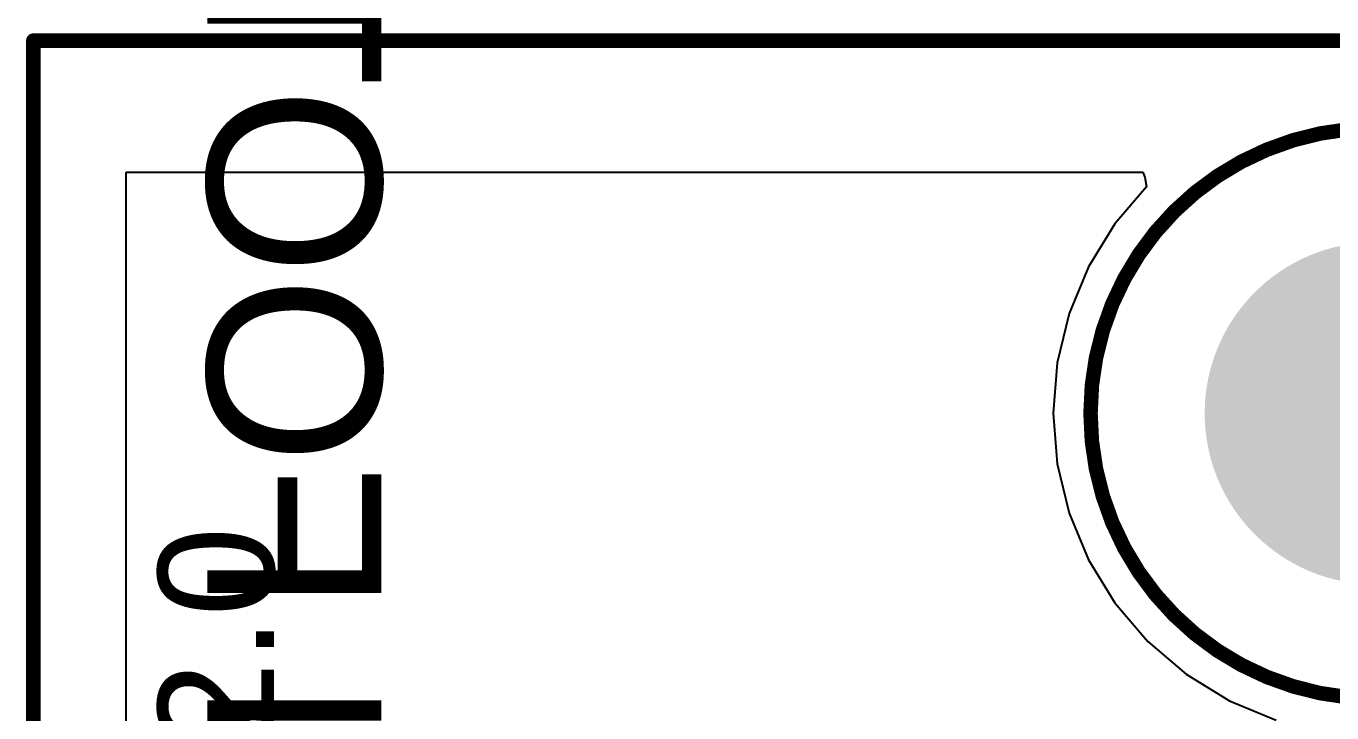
# Model space of a CAD drawing. Header units: inches. Extents: x -0.8 to 12, y -0.1 to 3.7.
# Drawn here: x -0.0025 to 0.4478, y 1.7225 to 1.9594 of the extents above; entities that cross this region are included whole.
import ezdxf

# ---------------------------------------------------------------- set-up
doc = ezdxf.new("R2010")
doc.units = ezdxf.units.IN
doc.header["$MEASUREMENT"] = 0
for name, color, linetype in [('Board Outline', 216, 'Continuous'), ('Bottom Layer', 5, 'Continuous'), ('Bottom Overlay', 54, 'Continuous'), ('Keep-Out Layer', 6, 'Continuous'), ('Pad Holes', 156, 'Continuous'), ('Top Layer', 1, 'Continuous'), ('Top Overlay', 2, 'Continuous')]:
    doc.layers.add(name, color=color, linetype=linetype)
doc.styles.add('Arial', font='', dxfattribs={"height": 0.2})
doc.styles.get('Arial').set_extended_font_data('Arial')

msp = doc.modelspace()

# ---------------------------------------------------------------- hatches: boundary and pattern name
at = {"layer": 'Pad Holes'}
h = msp.add_hatch(color=7, dxfattribs=at)
edge = h.paths.add_edge_path()
edge.add_arc((0.46295, 1.82583), 0.05906, 0, 360)

# ---------------------------------------------------------------- linework, layer by layer
at = {"layer": 'Board Outline'}
for points in [[(0, 0, 0.005, 0.005, 0), (0, 1.95441, 0.005, 0.005, 0)], [(0, 1.95441, 0.005, 0.005, 0), (1.29921, 1.95441, 0.005, 0.005, 0)], [(0, 1.95441, 0.005, 0.005, 0), (1.29921, 1.95441, 0.005, 0.005, 0)], [(0, 0, 0.005, 0.005, 0), (0, 1.95441, 0.005, 0.005, 0)]]:
    msp.add_lwpolyline(points, format="xyseb", dxfattribs=at)
msp.add_lwpolyline([(-0.00125, 1.95441, 0.0025, 0.0025, 1), (0.00125, 1.95441, 0.0025, 0.0025, 1)], format="xyseb", close=True, dxfattribs=at)
msp.add_lwpolyline([(-0.00125, 1.95441, 0.0025, 0.0025, 1), (0.00125, 1.95441, 0.0025, 0.0025, 1)], format="xyseb", close=True, dxfattribs=at)
msp.add_lwpolyline([(-0.00125, 1.95441, 0.0025, 0.0025, 1), (0.00125, 1.95441, 0.0025, 0.0025, 1)], format="xyseb", close=True, dxfattribs=at)
msp.add_lwpolyline([(-0.00125, 1.95441, 0.0025, 0.0025, 1), (0.00125, 1.95441, 0.0025, 0.0025, 1)], format="xyseb", close=True, dxfattribs=at)
at = {"layer": 'Bottom Layer'}
for p, q in [((0.032, 0.0439), (0.032, 1.909)), ((0.032, 1.909), (0.38262, 1.909)), ((0.38262, 1.909), (0.38322, 1.90735)), ((0.38322, 1.90735), (0.38384, 1.904)), ((0.38384, 1.904), (0.37293, 1.89123)), ((0.37293, 1.89123), (0.36381, 1.87634)), ((0.36381, 1.87634), (0.35713, 1.86021)), ((0.35713, 1.86021), (0.35305, 1.84323)), ((0.35305, 1.84323), (0.35168, 1.82583)), ((0.35168, 1.82583), (0.35305, 1.80842)), ((0.35305, 1.80842), (0.35713, 1.79144)), ((0.35713, 1.79144), (0.36381, 1.77531)), ((0.36381, 1.77531), (0.37293, 1.76042)), ((0.37293, 1.76042), (0.38427, 1.74715)), ((0.38427, 1.74715), (0.39755, 1.73581)), ((0.39755, 1.73581), (0.41244, 1.72669)), ((0.41244, 1.72669), (0.42857, 1.72))]:
    msp.add_line(p, q, dxfattribs=at)
at = {"layer": 'Keep-Out Layer'}
for points in [[(0.56138, 1.82583, 0.005, 0.005, 1), (0.36453, 1.82583, 0.005, 0.005, 1)], [(0.36328, 1.82583, 0.0025, 0.0025, 1), (0.36578, 1.82583, 0.0025, 0.0025, 1)]]:
    msp.add_lwpolyline(points, format="xyseb", close=True, dxfattribs=at)
at = {"layer": 'Top Layer'}
for p, q in [((0.032, 0.04583), (0.032, 1.909)), ((0.032, 1.909), (0.38262, 1.909)), ((0.38262, 1.909), (0.38322, 1.90735)), ((0.38322, 1.90735), (0.38384, 1.904)), ((0.38384, 1.904), (0.37293, 1.89123)), ((0.37293, 1.89123), (0.36381, 1.87634)), ((0.36381, 1.87634), (0.35713, 1.86021)), ((0.35713, 1.86021), (0.35305, 1.84323)), ((0.35305, 1.84323), (0.35168, 1.82583)), ((0.35168, 1.82583), (0.35305, 1.80842)), ((0.35305, 1.80842), (0.35713, 1.79144)), ((0.35713, 1.79144), (0.36381, 1.77531)), ((0.36381, 1.77531), (0.37293, 1.76042)), ((0.37293, 1.76042), (0.38427, 1.74715)), ((0.38427, 1.74715), (0.39755, 1.73581)), ((0.39755, 1.73581), (0.41244, 1.72669)), ((0.41244, 1.72669), (0.42857, 1.72))]:
    msp.add_line(p, q, dxfattribs=at)

# ---------------------------------------------------------------- texts
at = {"layer": 'Bottom Overlay', "style": 'Arial', "text_generation_flag": 2}
msp.add_text('ZERO CARBON FOOTPRINT', height=0.06, rotation=270, dxfattribs=at).set_placement((0.05998, 1.119))
at = {"layer": 'Top Overlay', "style": 'Arial'}
msp.add_text('Eth_PoE-v2.0', height=0.04, rotation=90, dxfattribs=at).set_placement((0.083, 1.442))

doc.saveas('drawing.dxf')
